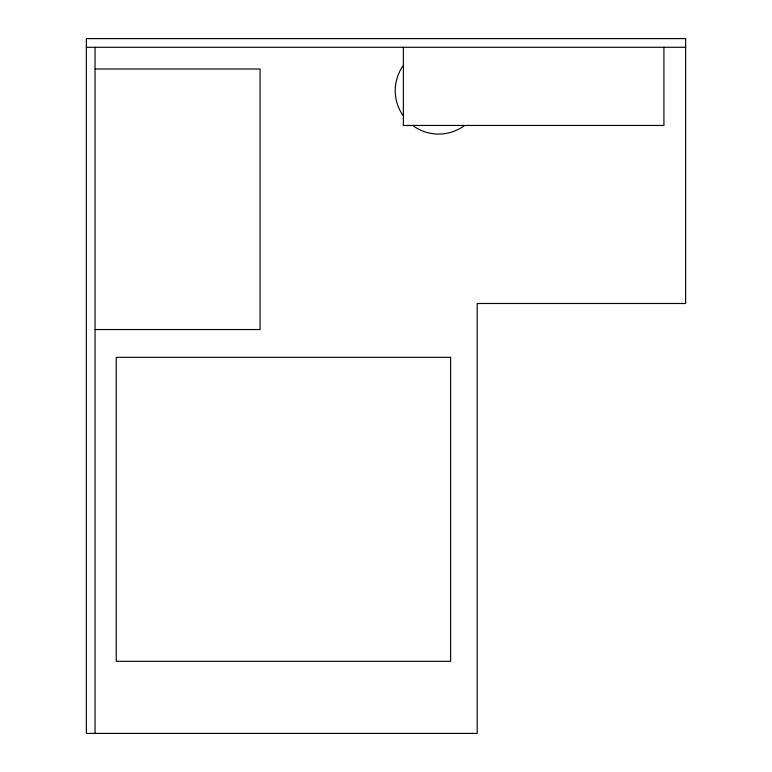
<?xml version="1.0" encoding="UTF-8"?>
<svg xmlns="http://www.w3.org/2000/svg" width="772" height="772" viewBox="0 0 772 772"><rect width="100%" height="100%" fill="white"/><g stroke="black" fill="none" stroke-linecap="round" stroke-linejoin="round"><path stroke-width="1.16" d="M86.367 47.285L685.632 47.285M95.052 68.998L260.067 68.998L260.067 329.548L95.052 329.548M663.92 47.285L663.92 125.45L403.37 125.45L403.37 47.285M95.052 47.285L95.052 733.4M464.165 125.797A43.425 43.425 0 0 1 413.126 125.797M402.859 115.25A43.425 43.425 0 0 1 402.859 66.083M685.632 38.6L86.367 38.6L86.367 733.4L477.192 733.4L477.192 303.493L685.632 303.493L685.632 38.6M450.616 357.339L116.244 357.339L116.244 661.314L450.616 661.314L450.616 357.339"/></g></svg>
